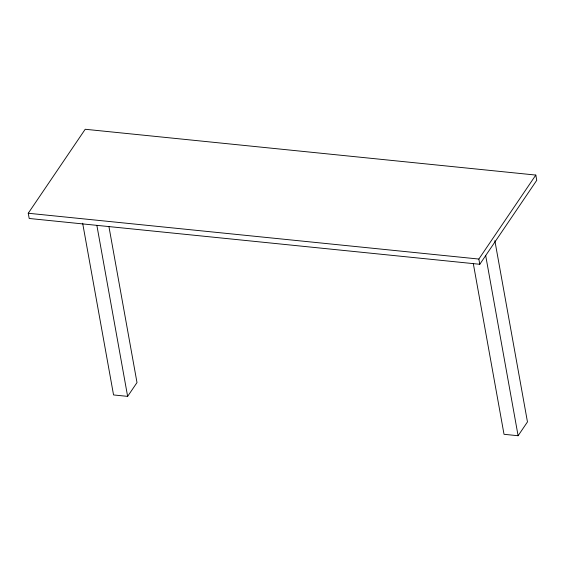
<?xml version="1.0" encoding="UTF-8"?>
<svg xmlns="http://www.w3.org/2000/svg" width="565" height="565" viewBox="0 0 565 565"><rect width="100%" height="100%" fill="white"/><g stroke="black" fill="none" stroke-linecap="round" stroke-linejoin="round"><path stroke-width="0.85" d="M28.25 213.252L85.209 129.265L535.811 175.072L536.75 180.299L479.791 264.279L29.189 218.471L28.25 213.252L478.852 259.053L535.811 175.072M82.66 223.239L113.551 394.949L127.634 396.376L136.998 382.576L108.911 226.48M473.286 263.46L504.022 434.301L518.105 435.735L527.463 421.928L494.855 240.683M485.646 255.352L518.105 435.735M478.852 259.053L479.791 264.279M96.897 225.541L127.634 396.376"/></g></svg>
